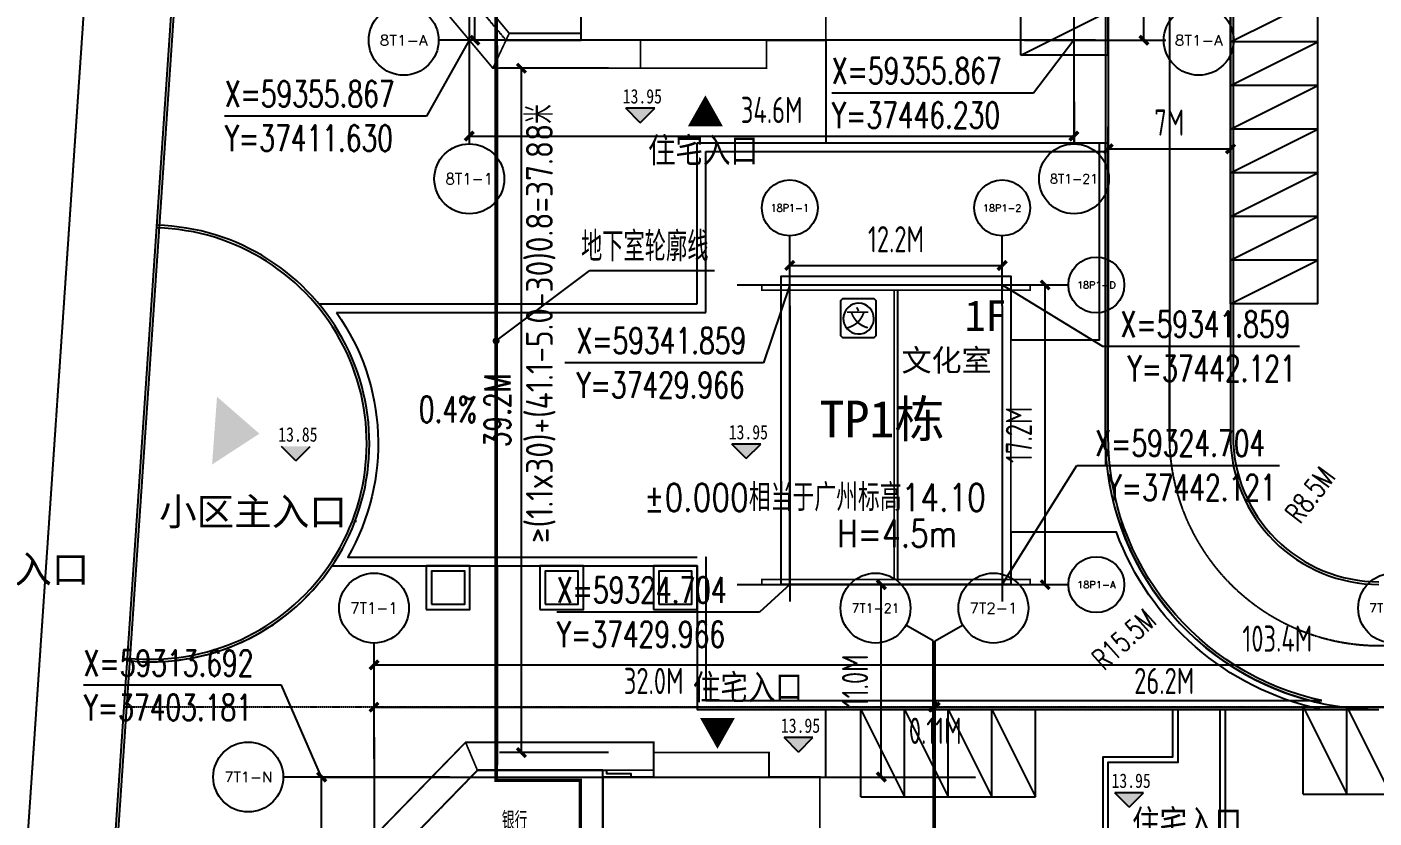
# Model space of a CAD drawing. Header units: inches. Extents: x 12502 to 585460, y 5002 to 415502.
# Drawn here: x 213071 to 290150, y 153013 to 198302 of the extents above; entities that cross this region are included whole.
import ezdxf
from ezdxf.enums import TextEntityAlignment as Align

# ---------------------------------------------------------------- set-up
doc = ezdxf.new("R2010")
doc.units = ezdxf.units.IN
doc.header["$MEASUREMENT"] = 0
for name, pattern in [('ACAD_ISO02W100', [15, 12, -3]), ('ACAD_ISO04W100', [30, 24, -3, 0, -3]), ('DASH', [0.35, 0.25, -0.1]), ('DOTE', [2.42, 2, -0.2, 0.02, -0.2])]:
    doc.linetypes.add(name, pattern=pattern)
for name, color, linetype in [('-1-500室外标高', 4, 'Continuous'), ('@HATCH', 8, 'Continuous'), ('@PAVE', 9, 'Continuous'), ('@YL', 2, 'Continuous'), ('@填充', 8, 'Continuous'), ('Axis', 6, 'Continuous'), ('AXIS_TEXT', 7, 'Continuous'), ('DIM_COOR', 3, 'Continuous'), ('DIM_LEAD', 3, 'Continuous'), ('DIM_SYMB', 3, 'Continuous'), ('DL_道路中线_干道网_', 4, 'ACAD_ISO04W100'), ('DL_道路中线_支路网_', 4, 'ACAD_ISO04W100'), ('DL_道路红线_支路网_', 1, 'Continuous'), ('DOTE', 16, 'Continuous'), ('PUB_DIM', 3, 'Continuous'), ('PUB_TEXT', 7, 'Continuous'), ('RMJM - P1 - P - 120-1$0$文字说明', 7, 'Continuous'), ('SHAPE', 161, 'Continuous'), ('YD_设施符号', 7, 'Continuous'), ('入口', 4, 'Continuous'), ('地下轮廓', 5, 'Continuous'), ('屋顶轮廓', 36, 'Continuous'), ('建筑间距退缩', 5, 'Continuous'), ('扑救面', 2, 'Continuous'), ('竖向标高', 1, 'Continuous'), ('车位', 40, 'Continuous')]:
    doc.layers.add(name, color=color, linetype=linetype)
doc.styles.add('_DIMFONT', font='gbenor.shx', dxfattribs={"bigfont": 'gbcbig.shx'})
doc.styles.add('_TCH_AXIS', font='COMPLEX', dxfattribs={"bigfont": 'GBCBIG'})
doc.styles.add('_TCH_DIM', font='SIMPLEX', dxfattribs={"bigfont": 'GBCBIG'})
doc.styles.add('_TCH_DIM_T3', font='SIMPLEX', dxfattribs={"width": 0.705882, "bigfont": 'GBCBIG'})
doc.styles.add('CHINESE', font='', dxfattribs={"width": 0.8})
doc.styles.add('COMPLEX', font='COMPLEX')
doc.styles.add('DIM_FONT', font='superos.shx', dxfattribs={"width": 0.8, "bigfont": 'haiwenzw.shx'})
doc.styles.add('DIMST', font='', dxfattribs={"width": 0.8})
doc.styles.add('GHTEXTHT', font='')
doc.styles.add('RMJM - P1 - P - 120-1$0$RMJM_TEXT', font='arial.ttf', dxfattribs={"height": 2.5})
doc.styles.add('text_zheng', font='simplex.shx', dxfattribs={"width": 0.8, "bigfont": 'hztxt.shx'})
doc.styles.get('CHINESE').set_extended_font_data('NSimSun')
doc.styles.get('DIMST').set_extended_font_data('SimSun')
doc.styles.get('GHTEXTHT').set_extended_font_data('SimSun')
doc.dimstyles.new('_TCH_ARCH&&500', dxfattribs={"dimtxt": 1487.5, "dimasz": 500, "dimexe": 1250, "dimexo": 1500, "dimgap": 631.25, "dimtad": 1, "dimdec": 0, "dimzin": 0, "dimdsep": 46, "dimtxsty": '_TCH_DIM_T3', "dimblk": 'ARCHTICK', "dimcen": 0.09, "dimclrt": 7, "dimazin": 2, "dimtfac": 1, "dimtdec": 0, "dimtix": 1, "dimtmove": 2, "dimatfit": 3, "dimfxl": 1, "dimtolj": 1, "dimtzin": 0, "dimarcsym": 0})
doc.dimstyles.new('DIMN500', dxfattribs={"dimscale": 5, "dimtxt": 300, "dimasz": 100, "dimexe": 250, "dimexo": 300, "dimgap": 150, "dimtad": 1, "dimdec": 0, "dimzin": 0, "dimdsep": 46, "dimtxsty": 'DIM_FONT', "dimblk": 'ARCHTICK', "dimcen": 0.09, "dimclrt": 7, "dimazin": 2, "dimtfac": 1, "dimtdec": 0, "dimtix": 1, "dimtmove": 2, "dimatfit": 3, "dimldrblk": 'ARCHTICK', "dimfxl": 1, "dimtolj": 1, "dimtzin": 0, "dimarcsym": 0})

# ---------------------------------------------------------------- blocks, each defined once
blk = doc.blocks.new('车位')
at = {"layer": '车位'}
for p, q in [((2126015, 462726), (2126015, 465226)), ((2131015, 465226), (2126015, 465226)), ((2131015, 462726), (2131015, 465226)), ((2131015, 462726), (2126015, 462726))]:
    blk.add_line(p, q, dxfattribs=at)
blk.add_lwpolyline([(2126015, 462726), (2131015, 465226)], dxfattribs=at)
blk = doc.blocks.new('_ArchTick')
at = {"color": 0, "linetype": 'ByBlock', "const_width": 0.4}
blk.add_lwpolyline([(-0.5, -0.5), (0.5, 0.5)], dxfattribs=at)
blk = doc.blocks.new('*D135')
at = {"layer": 'Defpoints', "color": 0, "transparency": 16777216}
for p in [(523580, 61443), (420220, 56674), (523580, 56674)]:
    blk.add_point(p, dxfattribs=at)
at = {"layer": 'PUB_DIM', "color": 0, "lineweight": -2, "transparency": 16777216}
for p, q in [((420220, 58174), (420220, 62693)), ((523580, 58174), (523580, 62693)), ((420220, 61443), (523580, 61443))]:
    blk.add_line(p, q, dxfattribs=at)
at = {"layer": 'PUB_DIM', "color": 0, "lineweight": -2, "transparency": 16777216, "xscale": 500, "yscale": 500, "zscale": 500, "rotation": 180}
blk.add_blockref('_ArchTick', (420220, 61443), dxfattribs=at)
at = {"layer": 'PUB_DIM', "color": 0, "lineweight": -2, "transparency": 16777216, "xscale": 500, "yscale": 500, "zscale": 500}
blk.add_blockref('_ArchTick', (523580, 61443), dxfattribs=at)
at = {"layer": 'PUB_DIM', "color": 7, "transparency": 16777216, "insert": (471900, 62943), "char_height": 1500, "attachment_point": 5, "style": 'DIM_FONT'}
blk.add_mtext('\\A1;103.4M', dxfattribs=at)
blk = doc.blocks.new('*D137')
at = {"layer": 'Defpoints', "color": 0, "transparency": 16777216}
for p in [(452220, 59022), (420220, 54564), (452220, 54564)]:
    blk.add_point(p, dxfattribs=at)
at = {"layer": 'PUB_DIM', "color": 0, "lineweight": -2, "transparency": 16777216}
for p, q in [((420220, 56064), (420220, 60272)), ((452220, 56064), (452220, 60272)), ((420220, 59022), (452220, 59022))]:
    blk.add_line(p, q, dxfattribs=at)
at = {"layer": 'PUB_DIM', "color": 0, "lineweight": -2, "transparency": 16777216, "xscale": 500, "yscale": 500, "zscale": 500, "rotation": 180}
blk.add_blockref('_ArchTick', (420220, 59022), dxfattribs=at)
at = {"layer": 'PUB_DIM', "color": 0, "lineweight": -2, "transparency": 16777216, "xscale": 500, "yscale": 500, "zscale": 500}
blk.add_blockref('_ArchTick', (452220, 59022), dxfattribs=at)
at = {"layer": 'PUB_DIM', "color": 7, "transparency": 16777216, "insert": (436220, 60522), "char_height": 1500, "attachment_point": 5, "style": 'DIM_FONT'}
blk.add_mtext('\\A1;32.0M', dxfattribs=at)
blk = doc.blocks.new('*D138')
at = {"layer": 'Defpoints', "color": 0, "transparency": 16777216}
for p in [(452331, 59022), (452220, 54564), (452331, 54564)]:
    blk.add_point(p, dxfattribs=at)
at = {"layer": 'PUB_DIM', "color": 0, "lineweight": -2, "transparency": 16777216}
for p, q in [((452220, 56064), (452220, 60272)), ((452331, 56064), (452331, 60272)), ((452220, 59022), (451720, 59022)), ((452220, 59022), (452331, 59022)), ((452331, 59022), (452831, 59022))]:
    blk.add_line(p, q, dxfattribs=at)
at = {"layer": 'PUB_DIM', "color": 0, "lineweight": -2, "transparency": 16777216, "xscale": 500, "yscale": 500, "zscale": 500}
blk.add_blockref('_ArchTick', (452220, 59022), dxfattribs=at)
at = {"layer": 'PUB_DIM', "color": 0, "lineweight": -2, "transparency": 16777216, "xscale": 500, "yscale": 500, "zscale": 500, "rotation": 180}
blk.add_blockref('_ArchTick', (452331, 59022), dxfattribs=at)
at = {"layer": 'PUB_DIM', "color": 7, "transparency": 16777216, "insert": (452331, 57666), "char_height": 1500, "attachment_point": 5, "style": 'DIM_FONT'}
blk.add_mtext('\\A1;0.11M', dxfattribs=at)
blk = doc.blocks.new('*D139')
at = {"layer": 'Defpoints', "color": 0, "transparency": 16777216}
for p in [(478531, 59022), (452331, 54564), (478531, 54564)]:
    blk.add_point(p, dxfattribs=at)
at = {"layer": 'PUB_DIM', "color": 0, "lineweight": -2, "transparency": 16777216}
for p, q in [((452331, 56064), (452331, 60272)), ((478531, 56064), (478531, 60272)), ((452331, 59022), (478531, 59022))]:
    blk.add_line(p, q, dxfattribs=at)
at = {"layer": 'PUB_DIM', "color": 0, "lineweight": -2, "transparency": 16777216, "xscale": 500, "yscale": 500, "zscale": 500, "rotation": 180}
blk.add_blockref('_ArchTick', (452331, 59022), dxfattribs=at)
at = {"layer": 'PUB_DIM', "color": 0, "lineweight": -2, "transparency": 16777216, "xscale": 500, "yscale": 500, "zscale": 500}
blk.add_blockref('_ArchTick', (478531, 59022), dxfattribs=at)
at = {"layer": 'PUB_DIM', "color": 7, "transparency": 16777216, "insert": (465431, 60522), "char_height": 1500, "attachment_point": 5, "style": 'DIM_FONT'}
blk.add_mtext('\\A1;26.2M', dxfattribs=at)
blk = doc.blocks.new('*D142')
at = {"layer": 'Defpoints', "color": 0, "transparency": 16777216}
for p in [(417220, 55022), (426051, 55022), (426051, 17075)]:
    blk.add_point(p, dxfattribs=at)
at = {"layer": 'PUB_DIM', "color": 0, "lineweight": -2, "transparency": 16777216}
for p, q in [((424551, 55022), (415970, 55022)), ((417220, 17075), (417220, 55022)), ((424551, 17075), (415970, 17075))]:
    blk.add_line(p, q, dxfattribs=at)
at = {"layer": 'PUB_DIM', "color": 0, "lineweight": -2, "transparency": 16777216, "xscale": 500, "yscale": 500, "zscale": 500}
for p, rotation in [((417220, 55022), 90), ((417220, 17075), 270)]:
    blk.add_blockref('_ArchTick', p, dxfattribs=dict(at, rotation=rotation))
at = {"layer": 'PUB_DIM', "color": 7, "transparency": 16777216, "insert": (415720, 36048), "char_height": 1500, "attachment_point": 5, "rotation": 90, "style": 'DIM_FONT'}
blk.add_mtext('\\A1;38.0M', dxfattribs=at)
blk = doc.blocks.new('*D187')
at = {"layer": 'Defpoints', "color": 0, "transparency": 16777216}
for p in [(569106, 111416), (576780, 111416), (576780, 23542)]:
    blk.add_point(p, dxfattribs=at)
at = {"layer": 'PUB_DIM', "color": 0, "lineweight": -2, "transparency": 16777216}
for p, q in [((575280, 111416), (567856, 111416)), ((569106, 23542), (569106, 111416)), ((575280, 23542), (567856, 23542))]:
    blk.add_line(p, q, dxfattribs=at)
at = {"layer": 'PUB_DIM', "color": 0, "lineweight": -2, "transparency": 16777216, "xscale": 500, "yscale": 500, "zscale": 500}
for p, rotation in [((569106, 111416), 90), ((569106, 23542), 270)]:
    blk.add_blockref('_ArchTick', p, dxfattribs=dict(at, rotation=rotation))
at = {"layer": 'PUB_DIM', "color": 7, "transparency": 16777216, "insert": (567606, 67479), "char_height": 1500, "attachment_point": 5, "rotation": 90, "style": 'DIM_FONT'}
blk.add_mtext('\\A1;87.9M', dxfattribs=at)
blk = doc.blocks.new('_AXISO')
blk.add_circle((0, 0), 0.5)
at = {"layer": 'AXIS_TEXT', "style": 'COMPLEX', "width": 1.041667}
blk.add_attdef('A', text='', height=0.56, dxfattribs=at).set_placement((-0.25, -0.28), (0.25, -0.28), align=Align.FIT)
blk = doc.blocks.new('*D172')
at = {"layer": 'Defpoints', "color": 0, "transparency": 16777216}
for p in [(356690, -380862), (360119, -380862), (356690, -398016)]:
    blk.add_point(p, dxfattribs=at)
at = {"layer": 'PUB_DIM', "color": 0, "lineweight": -2, "transparency": 16777216}
for p, q in [((358190, -380862), (361369, -380862)), ((360119, -398016), (360119, -380862)), ((358190, -398016), (361369, -398016))]:
    blk.add_line(p, q, dxfattribs=at)
at = {"layer": 'PUB_DIM', "color": 0, "lineweight": -2, "transparency": 16777216, "xscale": 500, "yscale": 500, "zscale": 500}
for p, rotation in [((360119, -380862), 90), ((360119, -398016), 270)]:
    blk.add_blockref('_ArchTick', p, dxfattribs=dict(at, rotation=rotation))
at = {"layer": 'PUB_DIM', "color": 7, "transparency": 16777216, "insert": (358619, -389439), "char_height": 1500, "attachment_point": 5, "rotation": 90, "style": 'DIM_FONT'}
blk.add_mtext('\\A1;17.2M', dxfattribs=at)
blk = doc.blocks.new('*D173')
at = {"layer": 'Defpoints', "color": 0, "transparency": 16777216}
for p in [(357661, -379743), (345506, -380655), (357661, -380655)]:
    blk.add_point(p, dxfattribs=at)
at = {"layer": 'PUB_DIM', "color": 0, "lineweight": -2, "transparency": 16777216}
for p, q in [((345506, -379155), (345506, -378493)), ((357661, -379155), (357661, -378493)), ((345506, -379743), (357661, -379743))]:
    blk.add_line(p, q, dxfattribs=at)
at = {"layer": 'PUB_DIM', "color": 0, "lineweight": -2, "transparency": 16777216, "xscale": 500, "yscale": 500, "zscale": 500, "rotation": 180}
blk.add_blockref('_ArchTick', (345506, -379743), dxfattribs=at)
at = {"layer": 'PUB_DIM', "color": 0, "lineweight": -2, "transparency": 16777216, "xscale": 500, "yscale": 500, "zscale": 500}
blk.add_blockref('_ArchTick', (357661, -379743), dxfattribs=at)
at = {"layer": 'PUB_DIM', "color": 7, "transparency": 16777216, "insert": (351584, -378243), "char_height": 1500, "attachment_point": 5, "style": 'DIM_FONT'}
blk.add_mtext('\\A1;12.2M', dxfattribs=at)
blk = doc.blocks.new('T10T12T13lkx')
at = {"layer": 'SHAPE', "const_width": 100}
for points in [[(596840, 238177), (596840, 236577), (603840, 236577), (603840, 238177), (607240, 238177), (607240, 241377), (607240, 241877), (608440, 241877), (608440, 244877), (605540, 244877), (605540, 247277), (611265, 247277), (611265, 249277), (615040, 249277), (615040, 252127), (616640, 252127), (616640, 258227), (612640, 258227), (612640, 256727), (609640, 256727), (609640, 258727), (604940, 258727), (604940, 255677), (598340, 255677), (598340, 258377), (594440, 258377), (594440, 256377), (588140, 256377), (588140, 251777), (589740, 251777), (589740, 248477), (592740, 248477), (592740, 247277), (595140, 247277), (595140, 244877), (592240, 244877), (592240, 242077), (592240, 241877), (593440, 241877), (593440, 238177)], [(636550, 238177), (636550, 236577), (629550, 236577), (629550, 238177), (626150, 238177), (626150, 241377), (626150, 241877), (624950, 241877), (624950, 244877), (627850, 244877), (627850, 247277), (622125, 247277), (622125, 249277), (618350, 249277), (618350, 252127), (616750, 252127), (616750, 258227), (620750, 258227), (620750, 256727), (623750, 256727), (623750, 258727), (628450, 258727), (628450, 255677), (635050, 255677), (635050, 258377), (638950, 258377), (638950, 256377), (645250, 256377), (645250, 251777), (643650, 251777), (643650, 248477), (640650, 248477), (640650, 247277), (638250, 247277), (638250, 244877), (641150, 244877), (641150, 242077), (641150, 241877), (639950, 241877), (639950, 238177)], [(605140, 248927), (598140, 248927), (598140, 255677), (605140, 255677)], [(635250, 248927), (628250, 248927), (628250, 255677), (635250, 255677)], [(600808, 170353), (600808, 168753), (593608, 168753), (593608, 170353), (590208, 170353), (590208, 173553), (590208, 174053), (589108, 174053), (589108, 177053), (591808, 177053), (591808, 179453), (585408, 179453), (585408, 182353), (583808, 182353), (583808, 188503), (588108, 188503), (588108, 186953), (591008, 186953), (591008, 188753), (595508, 188753), (595508, 186953), (599408, 186953), (599408, 187853), (599008, 187853), (599008, 190653), (597308, 190653), (597308, 193353), (597308, 193553), (598608, 193553), (598608, 196853), (601408, 196853), (601508, 196853), (601508, 198253), (607808, 198253), (608108, 198253), (608108, 196853), (611008, 196853), (611008, 194053), (611008, 193553), (612109, 193553), (612109, 190453), (609408, 190453), (609408, 188053), (616808, 188053), (616808, 185153), (618408, 185153), (618408, 179003), (614108, 179003), (614108, 180553), (611208, 180553), (611208, 178553), (606708, 178553), (606708, 180653), (602108, 180653), (602108, 179653), (602608, 179653), (602608, 177053), (605308, 177053), (605308, 174253), (605308, 174053), (604208, 174053), (604208, 170353)], [(604708, 186453), (599908, 186453), (599908, 186953), (597508, 186953), (597508, 181103), (601908, 181103), (601908, 180653), (604708, 180653)]]:
    blk.add_lwpolyline(points, close=True, dxfattribs=at)
for points in [[(593608, 168753), (585160, 168753), (580287, 174571), (585829, 256097), (585829, 256376), (588140, 256376)], [(590208, 170753), (586094, 170753), (582347, 175241), (587833, 256076), (588140, 256076)], [(600694, 236577), (600694, 232918), (601093, 232891), (599008, 202240), (599008, 196853)], [(582347, 175241), (580287, 174571)], [(586094, 170753), (585160, 168753)]]:
    blk.add_lwpolyline(points, dxfattribs=at)
blk = doc.blocks.new('T7T8T9lkx')
at = {"layer": 'SHAPE', "const_width": 100}
for points in [[(514741, 98465), (514741, 97492), (523527, 97492), (523527, 87446), (416940, 87448), (416956, 121945), (423794, 128978), (434556, 128978), (434556, 128392)], [(423794, 128978), (424470, 127378)], [(444056, 123692), (444056, 126992), (441156, 126992), (441156, 128392), (434556, 128392), (434556, 126992), (431656, 126992), (431656, 123692)], [(434556, 127378), (424470, 127378), (418556, 121295), (418556, 116592)]]:
    blk.add_lwpolyline(points, dxfattribs=at)
blk = doc.blocks.new('TP1lkx')
at = {"layer": 'SHAPE', "const_width": 100}
for points in [[(38856640, 59341657), (38871994, 59341657), (38871994, 59341957), (38856640, 59341957)], [(38857740, 59341657), (38864217, 59341657), (38864217, 59325102), (38857740, 59325102)], [(38864217, 59341657), (38864417, 59341657), (38864417, 59325102), (38864217, 59325102)], [(38870894, 59341657), (38864417, 59341657), (38864417, 59325102), (38870894, 59325102)], [(38856640, 59325102), (38871994, 59325102), (38871994, 59324802), (38856640, 59324802)]]:
    blk.add_lwpolyline(points, close=True, dxfattribs=at)
blk = doc.blocks.new('gjwz')
at = {"color": 251, "linetype": 'DASH'}
blk.add_lwpolyline([(35880921, 59359767), (35880921, 59365167), (35874050, 59365167), (35873849, 59365167), (35873540, 59360618), (35877520, 59355867), (35881821, 59355866), (35881821, 59359767), (35880921, 59359767)], dxfattribs=at)
blk = doc.blocks.new('*D262')
at = {"layer": 'Defpoints', "color": 0, "transparency": 16777216}
for p in [(257828, 166374), (261954, 166374), (257828, 155363)]:
    blk.add_point(p, dxfattribs=at)
at = {"layer": 'PUB_DIM', "color": 0, "lineweight": -2, "transparency": 16777216}
for p, q in [((259328, 166374), (263204, 166374)), ((261954, 155363), (261954, 166374)), ((259328, 155363), (263204, 155363))]:
    blk.add_line(p, q, dxfattribs=at)
at = {"layer": 'PUB_DIM', "color": 0, "lineweight": -2, "transparency": 16777216, "xscale": 500, "yscale": 500, "zscale": 500}
for p, rotation in [((261954, 166374), 90), ((261954, 155363), 270)]:
    blk.add_blockref('_ArchTick', p, dxfattribs=dict(at, rotation=rotation))
at = {"layer": 'PUB_DIM', "color": 7, "transparency": 16777216, "insert": (260454, 160868), "char_height": 1500, "attachment_point": 5, "rotation": 90, "style": 'DIM_FONT'}
blk.add_mtext('\\A1;11.0M', dxfattribs=at)
blk = doc.blocks.new('*D305')
at = {"layer": 'Defpoints', "color": 0, "transparency": 16777216}
for p in [(281932, 191327), (274932, 189129), (281932, 189129)]:
    blk.add_point(p, dxfattribs=at)
at = {"layer": 'PUB_DIM', "color": 0, "lineweight": -2, "transparency": 16777216}
for p, q in [((274932, 190629), (274932, 192577)), ((281932, 190629), (281932, 192577)), ((274932, 191327), (281932, 191327))]:
    blk.add_line(p, q, dxfattribs=at)
at = {"layer": 'PUB_DIM', "color": 0, "lineweight": -2, "transparency": 16777216, "xscale": 500, "yscale": 500, "zscale": 500, "rotation": 180}
blk.add_blockref('_ArchTick', (274932, 191327), dxfattribs=at)
at = {"layer": 'PUB_DIM', "color": 0, "lineweight": -2, "transparency": 16777216, "xscale": 500, "yscale": 500, "zscale": 500}
blk.add_blockref('_ArchTick', (281932, 191327), dxfattribs=at)
at = {"layer": 'PUB_DIM', "color": 7, "transparency": 16777216, "insert": (278432, 192827), "char_height": 1500, "attachment_point": 5, "style": 'DIM_FONT'}
blk.add_mtext('\\A1;7M', dxfattribs=at)
blk = doc.blocks.new('*D318')
at = {"layer": 'Defpoints', "color": 0, "transparency": 16777216}
for p in [(241363, 195938), (247854, 195937), (247853, 156763)]:
    blk.add_point(p, dxfattribs=at)
at = {"layer": 'PUB_DIM', "color": 0, "lineweight": -2, "transparency": 16777216}
for p, q in [((246354, 195937), (240113, 195938)), ((241362, 156763), (241363, 195938)), ((246353, 156763), (240112, 156763))]:
    blk.add_line(p, q, dxfattribs=at)
at = {"layer": 'PUB_DIM', "color": 0, "lineweight": -2, "transparency": 16777216, "xscale": 500, "yscale": 500, "zscale": 500}
for p, rotation in [((241363, 195938), 89.99916606641497), ((241362, 156763), 269.999166066415)]:
    blk.add_blockref('_ArchTick', p, dxfattribs=dict(at, rotation=rotation))
at = {"layer": 'PUB_DIM', "color": 7, "transparency": 16777216, "insert": (239987, 176350), "char_height": 1487.5, "attachment_point": 5, "rotation": 89.99917, "style": '_TCH_DIM_T3'}
blk.add_mtext('\\A1;39.2M', dxfattribs=at)
blk = doc.blocks.new('T7T8T9dwzx')
at = {"layer": 'DOTE', "color": 16, "linetype": 'DOTE'}
for p, q in [((420220.1, 57297.9), (420220.1, 16308.5)), ((452220.1, 57297.9), (452220.1, 16308.5)), ((452330.6, 16308.5), (452330.6, 57297.9)), ((417421.2, 55021.6), (454659, 55021.6))]:
    blk.add_line(p, q, dxfattribs=at)
at = {"layer": 'PUB_DIM'}
for p, q in [((452220.4, 62817.1), (450652.6, 63706.1)), ((452330.6, 62817.1), (453898.3, 63706.1)), ((452220.4, 57297.9), (452220.4, 62817.1)), ((452330.6, 57297.9), (452330.6, 62817.1)), ((420220.1, 57297.9), (420220.1, 61297.9)), ((417422.2, 55021.6), (415022.2, 55021.6))]:
    blk.add_line(p, q, dxfattribs=at)
for centre in [(420220.1, 64692.5), (448912.8, 64692.5), (455657.9, 64692.5), (478530.6, 64692.5), (413022.2, 55021.6)]:
    blk.add_circle(centre, 2000, dxfattribs=at)
at = {"layer": 'AXIS_TEXT', "style": '_TCH_AXIS'}
for s, height, p, p2 in [('7T1-1', 643.02, (418857.5, 64371), (421582.6, 64371)), ('7T1-21', 529.71, (447538.1, 64427.6), (450287.5, 64427.6)), ('7T2-1', 610.48, (454291.6, 64387.3), (457024.2, 64387.3)), ('7T2-13', 507.25, (477153.7, 64438.9), (479907.4, 64438.9)), ('7T1-N', 581.01, (411652.7, 54731), (414391.7, 54731))]:
    blk.add_text(s, height=height, dxfattribs=at).set_placement(p, p2, align=Align.FIT)
at = {"layer": 'PUB_DIM'}
for p1, p2, distance, text, picture, middle in [((420220.1, 56674.4), (523580, 56674.4), 4768.1, '103.4M', '*D135', (471900, 62942.5)), ((420220.1, 54564.5), (452220.4, 54564.5), 4457.1, '32.0M', '*D137', (436220.2, 60521.6)), ((452330.6, 54564.5), (478530.6, 54564.5), 4457.1, '26.2M', '*D139', (465430.6, 60521.6)), ((426051.2, 17074.9), (426051.2, 55021.6), 8831.1, '38.0M', '*D142', (415720.1, 36048.2))]:
    dim = blk.add_aligned_dim(p1=p1, p2=p2, distance=distance, text=text, dimstyle='DIMN500', dxfattribs=at)
    dim.commit()
    dim.dimension.update_dxf_attribs({"geometry": picture, "text_midpoint": middle})
dim = blk.add_linear_dim(base=(452330.6, 59021.6), p1=(452220.4, 54564.5), p2=(452330.6, 54564.5), angle=0, text='0.11M', dimstyle='DIMN500', dxfattribs=at)
dim.commit()
dim.dimension.update_dxf_attribs({"geometry": '*D138', "text_midpoint": (452330.6, 57666.1), "dimtype": 129})
blk = doc.blocks.new('T10T12T13dwzx')
at = {"layer": 'Axis'}
blk.add_line((630224, 110064.9), (630224, 114064.9), dxfattribs=at)
at = {"layer": 'DOTE', "linetype": 'DOTE'}
for p, q in [((573114, 99527.9), (573114, 112204.8)), ((630224, 86851), (630224, 112204.8)), ((604128.9, 111415.8), (566725.5, 111415.8)), ((599209, 111415.8), (630759.8, 111415.8)), ((614984.4, 91365.8), (630759.8, 91365.8)), ((603382, 52998.6), (603382, 20010.5)), ((604620.9, 23542.2), (567384.1, 23542.2))]:
    blk.add_line(p, q, dxfattribs=at)
at = {"layer": 'PUB_DIM'}
for p, q in [((573114, 106401), (573114, 114526)), ((630224, 106401), (630224, 114526)), ((573114, 110064.9), (573114, 114064.9)), ((573114, 113276), (630224, 113276)), ((627349, 111415.8), (635474, 111415.8)), ((630404.3, 111415.8), (634404.3, 111415.8)), ((634224, 91365.8), (634224, 111415.8)), ((627349, 91365.8), (635474, 91365.8)), ((630404.3, 91365.8), (634404.3, 91365.8)), ((601279, 50042.2), (608632, 50042.2)), ((604620.9, 50042.2), (608620.9, 50042.2)), ((607382, 23542.2), (607382, 50042.2)), ((568782, 24930.3), (568782, 17610.5)), ((603382, 24930.3), (603382, 17610.5)), ((567384.1, 23542.2), (567025.5, 23542.2)), ((600555.5, 23542.2), (608632, 23542.2)), ((604620.9, 23542.2), (608620.9, 23542.2)), ((568782, 20010.5), (568782, 17610.5)), ((603382.2, 20010.5), (603382.2, 17610.5)), ((568782, 18055.3), (603382, 18055.3))]:
    blk.add_line(p, q, dxfattribs=at)
for centre in [(573114, 116626.4), (630224, 116626.4), (564725.5, 111415.8), (637407.3, 111415.8), (637407.3, 91365.8), (610520.3, 50042.2), (565025.5, 23542.2), (610520.3, 23542.2), (568782, 15610.5), (603382.2, 15610.5)]:
    blk.add_circle(centre, 2000, dxfattribs=at)
at = {"layer": 'PUB_DIM', "xscale": 500, "yscale": 500, "zscale": 500}
for p, rotation in [((573114, 113276), 180), ((634224, 111415.8), 90), ((634224, 91365.8), 270), ((607382, 50042.2), 90), ((607382, 23542.2), 270), ((568782, 18055.3), 180)]:
    blk.add_blockref('_ArchTick', p, dxfattribs=dict(at, rotation=rotation))
for p in [(630224, 113276), (603382, 18055.3)]:
    blk.add_blockref('_ArchTick', p, dxfattribs=at)
at = {"layer": 'AXIS_TEXT', "style": '_TCH_AXIS'}
for s, height, p, p2 in [('8T2-1', 610.48, (571747.7, 116321.2), (574480.3, 116321.2)), ('8T2-32', 490.6, (628845.6, 116381.1), (631602.3, 116381.1)), ('8T2-L', 575.45, (563355.4, 111128.1), (566095.6, 111128.1)), ('8T2-L', 575.45, (636037.2, 111128.1), (638777.4, 111128.1)), ('8T2-A', 559.37, (636035.5, 91086.1), (638779.1, 91086.1)), ('8T1-S', 610.48, (609153.9, 49736.9), (611886.6, 49736.9)), ('8T1-A', 586.68, (563656.5, 23248.8), (566394.4, 23248.8)), ('8T1-A', 586.68, (609151.3, 23248.8), (611889.2, 23248.8)), ('8T1-1', 643.02, (567419.4, 15289), (570144.6, 15289)), ('8T1-21', 529.71, (602007.4, 15345.6), (604756.9, 15345.6))]:
    blk.add_text(s, height=height, dxfattribs=at).set_placement(p, p2, align=Align.FIT)
at = {"layer": 'PUB_DIM', "color": 7, "insert": (601669, 114776), "char_height": 1500, "width": 4806.088, "attachment_point": 5, "style": 'DIM_FONT'}
blk.add_mtext('\\A1;57.1M', dxfattribs=at)
at = {"layer": 'PUB_DIM', "color": 7, "char_height": 1500, "attachment_point": 5, "rotation": 90, "style": 'DIM_FONT'}
for s, insert in [('\\A1;20.1M', (632724, 101390.8)), ('\\A1;26.5M', (605882, 36792.2))]:
    blk.add_mtext(s, dxfattribs=dict(at, insert=insert))
at = {"layer": 'PUB_DIM', "color": 7, "insert": (586082, 19555.3), "char_height": 1500, "attachment_point": 5, "style": 'DIM_FONT'}
blk.add_mtext('\\A1;34.6M', dxfattribs=at)
at = {"layer": 'PUB_DIM'}
dim = blk.add_aligned_dim(p1=(576780.4, 23542.2), p2=(576780.4, 111415.8), distance=7674.7, text='87.9M', dimstyle='DIMN500', dxfattribs=at)
dim.commit()
dim.dimension.update_dxf_attribs({"geometry": '*D187', "text_midpoint": (567605.7, 67479)})
blk = doc.blocks.new('TP1scpm')
at = {"layer": '@填充'}
blk.add_line((357660.9, -398016.1), (345506.1, -398016.1), dxfattribs=at)
at = {"layer": 'DOTE', "color": 1, "linetype": 'DOTE', "ltscale": 0.5}
for p, q in [((342506.1, -380861.6), (359104.9, -380861.6)), ((345506.1, -382049.9), (345506.1, -398989.9)), ((357660.9, -382049.9), (357660.9, -398989.9)), ((342506.1, -398016.1), (359104.9, -398016.1))]:
    blk.add_line(p, q, dxfattribs=at)
at = {"layer": 'PUB_DIM'}
for p, q in [((345506.1, -382049.9), (345506.1, -378050.9)), ((357660.9, -382049.9), (357660.9, -378050.9)), ((359104.9, -380861.6), (361449.4, -380861.6)), ((359104.9, -398016.1), (361449.4, -398016.1))]:
    blk.add_line(p, q, dxfattribs=at)
ref = blk.add_blockref('_AXISO', (345506.1, -376450.9), dxfattribs=dict(at, xscale=3200, yscale=3200, zscale=3200))
ref.add_attrib('A', '18P1-1', dxfattribs={"layer": 'AXIS_TEXT', "color": 0, "ltscale": 0.2, "height": 443.36, "style": '_TCH_AXIS', "width": 0.971963}).set_placement((344408.3, -376672.6), (346604, -376672.6), align=Align.FIT)
ref = blk.add_blockref('_AXISO', (357660.9, -376450.9), dxfattribs=dict(at, xscale=3200, yscale=3200, zscale=3200))
ref.add_attrib('A', '18P1-2', dxfattribs={"layer": 'AXIS_TEXT', "color": 0, "ltscale": 0.2, "height": 409.28, "style": '_TCH_AXIS', "width": 1.008929}).set_placement((356559.8, -376655.6), (358762.1, -376655.6), align=Align.FIT)
ref = blk.add_blockref('_AXISO', (363049.4, -380861.6), dxfattribs=dict(at, xscale=3200, yscale=3200, zscale=3200))
ref.add_attrib('A', '18P1-D', dxfattribs={"layer": 'AXIS_TEXT', "color": 0, "ltscale": 0.2, "height": 409.28, "style": '_TCH_AXIS', "width": 0.982609}).set_placement((361948.2, -381066.2), (364150.5, -381066.2), align=Align.FIT)
ref = blk.add_blockref('_AXISO', (363049.4, -398016.1), dxfattribs=dict(at, xscale=3200, yscale=3200, zscale=3200))
ref.add_attrib('A', '18P1-A', dxfattribs={"layer": 'AXIS_TEXT', "color": 0, "ltscale": 0.2, "height": 402.39, "style": '_TCH_AXIS', "width": 0.991379}).set_placement((361947.6, -398217.3), (364151.2, -398217.3), align=Align.FIT)
for p1, p2, distance, text, picture, middle in [((345506.1, -380654.9), (357660.9, -380654.9), 912.2, '12.2M', '*D173', (351583.5, -378242.7)), ((356690.1, -398016.1), (356690.1, -380861.6), -3428.6, '17.2M', '*D172', (358618.6, -389438.8))]:
    dim = blk.add_aligned_dim(p1=p1, p2=p2, distance=distance, text=text, dimstyle='DIMN500', dxfattribs=at)
    dim.commit()
    dim.dimension.update_dxf_attribs({"geometry": picture, "text_midpoint": middle})

msp = doc.modelspace()

# ---------------------------------------------------------------- hatches: boundary and pattern name
at = {"layer": '-1-500室外标高'}
for points in [[(248166.3, 192818.6), (248991.3, 193643.6), (247341.3, 193643.6)], [(228458.1, 173460.5), (229283.1, 174285.5), (227633.1, 174285.5)], [(254232.3, 173592.2), (255057.3, 174417.2), (253407.3, 174417.2)], [(257216.4, 156793.1), (258041.4, 157618.1), (256391.4, 157618.1)], [(276133.2, 153638.6), (276958.2, 154463.6), (275308.2, 154463.6)]]:
    msp.add_hatch(color=113, dxfattribs=at).paths.add_polyline_path(points)
at = {"layer": '竖向标高', "linetype": 'ACAD_ISO02W100', "ltscale": 0.5}
msp.add_hatch(color=256, dxfattribs=at).paths.add_polyline_path([(223945.5, 177133.3), (223664.4, 173254.5), (226371.7, 175015.4)])

# ---------------------------------------------------------------- linework, layer by layer
at = {"layer": '-1-500室外标高', "color": 113}
for p, q in [((248166.3, 192818.6), (247341.3, 193643.6)), ((248991.3, 193643.6), (247341.3, 193643.6)), ((248166.3, 192818.6), (248991.3, 193643.6)), ((228458.1, 173460.5), (227633.1, 174285.5)), ((228458.1, 173460.5), (229283.1, 174285.5)), ((254232.3, 173592.2), (253407.3, 174417.2)), ((255057.3, 174417.2), (253407.3, 174417.2)), ((254232.3, 173592.2), (255057.3, 174417.2)), ((257216.4, 156793.1), (256391.4, 157618.1)), ((258041.4, 157618.1), (256391.4, 157618.1)), ((257216.4, 156793.1), (258041.4, 157618.1)), ((276133.2, 153638.6), (275308.2, 154463.6)), ((276958.2, 154463.6), (275308.2, 154463.6)), ((276133.2, 153638.6), (276958.2, 154463.6))]:
    msp.add_line(p, q, dxfattribs=at)
at = {"color": 251, "linetype": 'DASH'}
msp.add_lwpolyline([(232931.4, 144962.6), (246031.4, 144962.6), (246031.4, 155748.6), (238846.1, 155748.6), (232931.4, 149665.2), (232931.7, 144962.6)], dxfattribs=at)
at = {"layer": '@HATCH'}
msp.add_lwpolyline([(230784.6, 181952, -0.2925809), (231422.3, 167952), (251420.3, 167952)], format="xyb", dxfattribs=at)
msp.add_lwpolyline([(231870.3, 170068), (231870.3, 169952)], dxfattribs=at)
at = {"layer": '@PAVE'}
msp.add_arc((220165, 174453.8), 12350, 263.816009, 88.400894, dxfattribs=at)
at = {"layer": '@YL'}
for p, q in [((258780.9, 197537.4), (258780.9, 191667.6)), ((251420.3, 182452), (251420.3, 191667.6)), ((251420.3, 191667.6), (274932.1, 191667.6)), ((251420.3, 182452), (251420.3, 191667.6)), ((251420.3, 191667.6), (274932.1, 191667.6)), ((274932.1, 191667.6), (274932.1, 179952)), ((229771.2, 182452), (251420.3, 182452))]:
    msp.add_line(p, q, dxfattribs=at)
at = {"layer": '@YL', "color": 8}
for p, q in [((251920.3, 181952), (251920.3, 191167.6)), ((251920.3, 191167.6), (274932.1, 191167.6)), ((230784.6, 181952), (251920.3, 181952))]:
    msp.add_line(p, q, dxfattribs=at)
at = {"layer": '@YL'}
for points in [[(255380.9, 197537.4), (258780.9, 197537.4)], [(268871.1, 166675.3), (268871.1, 166374.3), (256716.4, 166374.3), (256716.4, 183529.8), (268871.1, 183529.8), (268871.1, 183229.8)], [(230520, 167452), (251420.3, 167452), (251420.3, 159236.4), (290432.1, 159236.8)], [(230520, 167452), (251420.3, 167452)], [(258431.4, 155362.6), (258780.9, 155362.6), (258780.9, 159236.5)], [(258780.9, 155362.6), (258780.9, 159236.5)], [(274641.7, 148112.7), (274641.7, 156513.3), (278641.5, 156513.3), (278641.5, 159236.7)], [(281641.6, 146912.6), (281641.5, 159236.7)]]:
    msp.add_lwpolyline(points, dxfattribs=at)
at = {"layer": '@YL', "color": 8}
msp.add_lwpolyline([(287049.3, 159248.1, -0.2571695), (275407.1, 169386.4), (269371.1, 169386.4), (269371.1, 166374.3), (256216.4, 166374.3), (256216.4, 184029.8), (269371.1, 184029.8), (269371.1, 180386.4), (274432.1, 180386.4), (274432.1, 191667.6)], format="xyb", dxfattribs=at)
at = {"layer": '@YL'}
msp.add_lwpolyline([(218818.5, 162026.5, 0.2778812), (230520, 167452), (251420.3, 167452)], format="xyb", dxfattribs=at)
for points in [[(235920.3, 164952), (238420.3, 164952), (238420.3, 167452), (235920.3, 167452)], [(242420.3, 164952), (244920.3, 164952), (244920.3, 167452), (242420.3, 167452)], [(248920.3, 164952), (251420.3, 164952), (251420.3, 167452), (248920.3, 167452)]]:
    msp.add_lwpolyline(points, close=True, dxfattribs=at)
at = {"layer": '@YL', "color": 8}
for points in [[(251920.3, 167952), (251920.3, 167952), (251920.3, 159736.4), (287155, 159736.8)], [(274941.7, 148112.7), (274941.7, 156213.3), (278941.5, 156213.3), (278941.5, 159236.7)], [(281341.6, 148112.8), (281341.5, 159236.7)]]:
    msp.add_lwpolyline(points, dxfattribs=at)
for points in [[(236220.3, 165252), (238120.3, 165252), (238120.3, 167152), (236220.3, 167152)], [(242720.3, 165252), (244620.3, 165252), (244620.3, 167152), (242720.3, 167152)], [(249220.3, 165252), (251120.3, 165252), (251120.3, 167152), (249220.3, 167152)]]:
    msp.add_lwpolyline(points, close=True, dxfattribs=at)
at = {"layer": '@YL'}
msp.add_arc((220165, 174453.8), 12500, 263.816009, 88.400894, dxfattribs=at)
at = {"layer": '@填充'}
for p, q in [((274432.1, 180452), (274432.1, 191167.6)), ((269371.1, 184029.8), (269371.1, 180452)), ((268871.1, 169952), (268871.1, 166374.3))]:
    msp.add_line(p, q, dxfattribs=at)
at = {"layer": '@填充', "color": 8}
for points in [[(239980.9, 197237.3), (239980.9, 182452)], [(239980.9, 167452), (239980.9, 156048.6)]]:
    msp.add_lwpolyline(points, dxfattribs=at)
at = {"layer": 'DIM_COOR', "color": 3}
for p, q in [((238380.9, 197537.4), (235934.5, 193202.7)), ((272980.9, 197537.4), (270671, 194517.6)), ((270671, 194517.6), (259121, 194517.6)), ((235934.5, 193202.7), (224384.5, 193202.7)), ((256716.4, 183529.8), (255212.1, 179072.7)), ((268871.1, 183529.8), (274614.5, 180020.9)), ((274614.5, 180020.9), (285889.5, 180020.9)), ((255212.1, 179072.7), (243856.2, 179072.7)), ((268871.1, 166374.3), (273141.7, 173197.2)), ((273141.7, 173197.2), (284746.7, 173197.2)), ((256716.4, 166374.3), (254992.7, 164799.8)), ((254992.7, 164799.8), (243387.7, 164799.8)), ((227643.5, 160618.4), (216313.5, 160618.4)), ((229931.4, 155362.6), (227643.5, 160618.4))]:
    msp.add_line(p, q, dxfattribs=at)
at = {"layer": 'DIM_LEAD'}
for p, q in [((239916.2, 180330.3), (245287.6, 184358)), ((245287.6, 184358), (252412.1, 184358))]:
    msp.add_line(p, q, dxfattribs=at)
at = {"layer": 'DIM_LEAD', "const_width": 200}
msp.add_lwpolyline([(239836.2, 180270.3, 1), (239996.2, 180390.3, 1)], format="xyb", close=True, dxfattribs=at)
at = {"layer": 'DIM_SYMB'}
msp.add_lwpolyline([(234965.7, 176408.3, 0, 0, 0), (230964.7, 176408.3, 400, 0, 0), (229464.7, 176408.3, 0, 0, 0)], format="xyseb", dxfattribs=at)
at = {"layer": 'DL_道路中线_干道网_', "color": 8, "ltscale": 0.04}
msp.add_line((210410.6, 112098.4), (217055.7, 209785.1), dxfattribs=at)
at = {"layer": 'DL_道路中线_支路网_', "color": 8}
msp.add_line((278432.1, 241413.1, 0), (278439.3, 174470.4), dxfattribs=at)
msp.add_lwpolyline([(278432.1, 179952), (278432.1, 174886.4, 0.4142136), (290432.1, 162886.4), (295218.4, 162886.4)], format="xyb", dxfattribs=at)
at = {"layer": 'DL_道路红线_支路网_', "color": 8}
for p, q in [((274782.1, 241413.1), (274782.1, 173197.2)), ((282082.1, 241413.1), (282082.1, 174886.4)), ((215548.7, 111749.3), (222193.9, 209436.1))]:
    msp.add_line(p, q, dxfattribs=at)
at = {"layer": 'DL_道路红线_支路网_', "color": 4}
for p, q in [((274932.1, 241413.1, 0), (274932.1, 179952)), ((274932.1, 241413.1), (274932.1, 179952)), ((281932.1, 241413.1), (281932.1, 179952)), ((281932.1, 241413.1), (281932.1, 174886.4)), ((215399.1, 111759.5), (222044.2, 209446.3))]:
    msp.add_line(p, q, dxfattribs=at)
at = {"layer": 'DL_道路红线_支路网_', "color": 8}
msp.add_lwpolyline([(287123.3, 159590.2, -0.353109), (274782.1, 174886.4), (274782.1, 191667.6)], format="xyb", dxfattribs=at)
at = {"layer": 'DL_道路红线_支路网_', "color": 4}
msp.add_lwpolyline([(287155, 159736.8, -0.353109), (274932.1, 174886.4), (274932.1, 191667.6)], format="xyb", dxfattribs=at)
msp.add_arc((290432.1, 174886.4), 8500, 179.999943, 270, dxfattribs=at)
at = {"layer": 'DL_道路红线_支路网_', "color": 8}
for radius, start in [(8350, 179.999971), (15650, 198.562973)]:
    msp.add_arc((290432.1, 174886.4), radius, start, 270, dxfattribs=at)
at = {"layer": 'PUB_DIM'}
for points in [[(288673.1, 172580.7, 0, 0, 0), (285761.7, 168764.5, 264, 0, 0), (285276.4, 168128.5, 0, 0, 0)], [(274733.8, 160787.7, 0, 0, 0), (278304.9, 163995, 264, 0, 0), (278900.1, 164529.5, 0, 0, 0)]]:
    msp.add_lwpolyline(points, format="xyseb", dxfattribs=at)
at = {"layer": 'YD_设施符号'}
msp.add_lwpolyline([(261540.6, 182739.2), (259730.3, 182739), (259616.8, 182625.5), (259617.1, 180630.8), (259730.6, 180517.3), (261540.8, 180517.5), (261654.3, 180631), (261654.1, 182625.7)], close=True, dxfattribs=at)
msp.add_lwpolyline([(261535.1, 181602, 60.1359077), (261532.9, 181543.7)], format="xyb", close=True, dxfattribs=at)
at = {"layer": '入口'}
for points in [[(251890.2, 194387.1, 0, 2000, 0), (251890.2, 192615.8, 2000, 2000, 0)], [(252581.7, 156974.7, 0, 2000, 0), (252581.7, 158746, 2000, 2000, 0)]]:
    msp.add_lwpolyline(points, format="xyseb", dxfattribs=at)
at = {"layer": '地下轮廓', "linetype": 'DASH', "ltscale": 3, "const_width": 200}
msp.add_lwpolyline([(419992.5, 354366), (345016.2, 359466.3), (345016.2, 361049.2), (320339.1, 362727.9), (320228.5, 361104.6), (247950.8, 366021.3), (242385.2, 361008.2), (237096.5, 283261), (247611.2, 283261), (247611.2, 278369), (252611.2, 278369), (252611.2, 265661), (240807.6, 265661), (238192.1, 227176.6), (239916.2, 227175.9), (239916.2, 227175.9), (239916.2, 155175.9), (244731.4, 155175.9), (244731.4, 149162.6)], dxfattribs=at)
at = {"layer": '扑救面', "color": 8, "linetype": 'DASH', "ltscale": 3}
msp.add_lwpolyline([(218638.9, 159386.4), (290432.1, 159387.1)], dxfattribs=at)
at = {"layer": '扑救面'}
msp.add_lwpolyline([(232931.4, 149665.3), (238846.1, 155748.6), (246231.2, 155748.6), (246231.4, 155563.1), (247631.4, 155563.2), (247631.4, 155362.6), (258431.3, 155362.6)], dxfattribs=at)

# ---------------------------------------------------------------- block references
for name, p in [('T10T12T13dwzx', (-330401.1, 173995.2)), ('gjwz', (-35637040.6, -59158329.6)), ('TP1scpm', (-88789.8, 564391.4)), ('T7T8T9dwzx', (-187288.7, 100341))]:
    msp.add_blockref(name, p)
at = {"layer": '屋顶轮廓'}
for name, p in [('T10T12T13lkx', (-345427.4, 27184.3)), ('TP1lkx', (-38601523.3, -59158427.1)), ('T7T8T9lkx', (-185624.2, 28370.3))]:
    msp.add_blockref(name, p, dxfattribs=at)
at = {"layer": '车位'}
for p, rotation in [((-1844090.2, -265241.6), 359.9991256950881), ((-1856090.3, -266006.1), 359.9991256950881), ((-1844090.4, -267741.6), 359.9991256950881), ((-1844090.4, -270241.6), 359.9991256950881), ((-1844090.3, -272741.6), 359.9991256950881), ((-1844090.3, -275241.6), 359.9991256950881), ((-1844090.4, -277741.6), 359.9991256950881), ((-1844090.4, -280241.6), 359.9991256950881), ((-201737.3, 2285297), 269.9943960965813), ((-199237.4, 2285297.3), 269.9943960965813), ((-196737.4, 2285297), 269.9943960965813), ((-194237.4, 2285282.9), 269.9943960965813), ((-176426, 2285447.5), 269.9943960965813), ((-173926, 2285447.3), 269.9943960965813)]:
    msp.add_blockref('车位', p, dxfattribs=dict(at, rotation=rotation))

# ---------------------------------------------------------------- texts
at = {"layer": '-1-500室外标高', "color": 113, "style": 'DIMST', "width": 0.8}
for s, p in [('13.95', (247160.5, 193918.6)), ('13.85', (227452.3, 174560.5)), ('13.95', (253226.5, 174692.2)), ('13.95', (256210.6, 157893.1)), ('13.95', (275127.5, 154738.6))]:
    msp.add_text(s, height=825, dxfattribs=at).set_placement(p)
at = {"layer": 'PUB_DIM', "color": 7, "style": '_TCH_DIM', "width": 0.705882}
for s, rotation, p in [('R8.5M', 52.660134, (285918.2, 169802.3)), ('R15.5M', 41.927159, (274693.9, 161430.7))]:
    msp.add_text(s, height=1190, rotation=rotation, dxfattribs=at).set_placement(p)
at = {"layer": 'PUB_TEXT'}
for s, height, style, width, p in [('X=59355.867', 1487.5, '_TCH_DIM', 0.705882, (259121, 195042.6)), ('X=59355.867', 1487.5, '_TCH_DIM', 0.705882, (224384.5, 193727.7)), ('Y=37446.230', 1487.5, '_TCH_DIM', 0.705882, (259121, 192505.1)), ('Y=37411.630', 1487.5, '_TCH_DIM', 0.705882, (224384.5, 191190.2)), ('X=59341.859', 1487.5, '_TCH_DIM', 0.705882, (275639.5, 180545.9)), ('X=59341.859', 1487.5, '_TCH_DIM', 0.705882, (244505.4, 179597.7)), ('Y=37442.121', 1487.5, '_TCH_DIM', 0.705882, (276039.5, 178008.4)), ('Y=37429.966', 1487.5, '_TCH_DIM', 0.705882, (244505.4, 177060.2)), ('0.4%', 1487.5, '_TCH_DIM', 0.705882, (235490.7, 175664.5)), ('X=59324.704', 1487.5, '_TCH_DIM', 0.705882, (274196.7, 173722.2)), ('Y=37442.121', 1487.5, '_TCH_DIM', 0.705882, (274896.7, 171184.7)), ('±0.000相当于广州标高14.10', 1561.518, 'text_zheng', 0.8, (248377.3, 170587)), ('H=4.5m', 1561.52, 'text_zheng', 0.8, (259422.2, 168518.6)), ('X=59324.704', 1487.5, '_TCH_DIM', 0.705882, (243387.7, 165324.8)), ('Y=37429.966', 1487.5, '_TCH_DIM', 0.705882, (243387.7, 162787.3)), ('X=59313.692', 1487.5, '_TCH_DIM', 0.705882, (216313.5, 161143.4)), ('Y=37403.181', 1487.5, '_TCH_DIM', 0.705882, (216313.5, 158605.9))]:
    msp.add_text(s, height=height, dxfattribs=dict(at, style=style, width=width)).set_placement(p)
at = {"layer": 'PUB_TEXT', "style": '_TCH_DIM'}
for s, height, p in [('地下室轮廓线', 1687.94, (244775.4, 184883)), ('银行', 1012.77, (240245.2, 152364.8))]:
    msp.add_text(s, height=height, dxfattribs=at).set_placement(p)
at = {"layer": 'RMJM - P1 - P - 120-1$0$文字说明', "attachment_point": 3, "style": 'RMJM - P1 - P - 120-1$0$RMJM_TEXT'}
for s, insert, char_height, width in [('{\\fSimSun|b0|i0|c134|p2;1F}', (269107.7, 182654.2), 1750, 4104.055), ('{\\fSimSun|b0|i0|c134|p2;文化室}', (268268.4, 179851.3), 1260, 9738.913), ('{\\fSimSun|b0|i0|c134|p2;TP1栋}', (265572.9, 176910.2), 2100, 9629.009), ('{\\fSimSun|b0|i0|c134|p2;小区主入口}', (231376.6, 171345.1), 1575, 15350.097), ('{\\fSimSun|b0|i0|c134|p2;小区人行主入口}', (216639.5, 168049.5), 1575, 15350.097)]:
    msp.add_mtext(s, dxfattribs=dict(at, insert=insert, char_height=char_height, width=width))
at = {"layer": 'YD_设施符号', "style": 'GHTEXTHT'}
msp.add_text('文', height=984.7, rotation=0.00703, dxfattribs=at).set_placement((259928, 181128.2))
at = {"layer": '建筑间距退缩', "color": 7, "linetype": 'ByBlock', "ltscale": 10, "insert": (242467.2, 181313.4), "char_height": 1536, "attachment_point": 5, "rotation": 90, "style": '_DIMFONT'}
msp.add_mtext('\\A1;≥(1.1x30)+(41.1-5.0-30)0.8=37.88米', dxfattribs=at)
at = {"layer": '竖向标高', "color": 1, "char_height": 1440, "width": 45885.91, "attachment_point": 3, "style": 'CHINESE'}
for insert in [(254895.4, 191967.7), (257463, 161224.5), (282592.2, 153482.8)]:
    msp.add_mtext('{\\fSimSun|b0|i0|c134|p2;住宅入口}', dxfattribs=dict(at, insert=insert))

# ---------------------------------------------------------------- dimensions: what is measured, and where the dimension line sits
at = {"layer": 'PUB_DIM'}
for p1, p2, distance, text, dimstyle, picture, middle in [((247853.2, 156762.6), (247853.8, 195937.4), 6491.1, '39.2M', '_TCH_ARCH&&500', '*D318', (239987.4, 176350.1)), ((274932.1, 189128.9), (281932.1, 189128.9), 2198.1, '7M', 'DIMN500', '*D305', (278432.1, 192827)), ((257828.3, 155362.6), (257828.3, 166374.3), -4126, '11.0M', 'DIMN500', '*D262', (260454.3, 160868.4))]:
    dim = msp.add_aligned_dim(p1=p1, p2=p2, distance=distance, text=text, dimstyle=dimstyle, dxfattribs=at)
    dim.commit()
    dim.dimension.update_dxf_attribs({"geometry": picture, "text_midpoint": middle})

doc.saveas('drawing.dxf')
